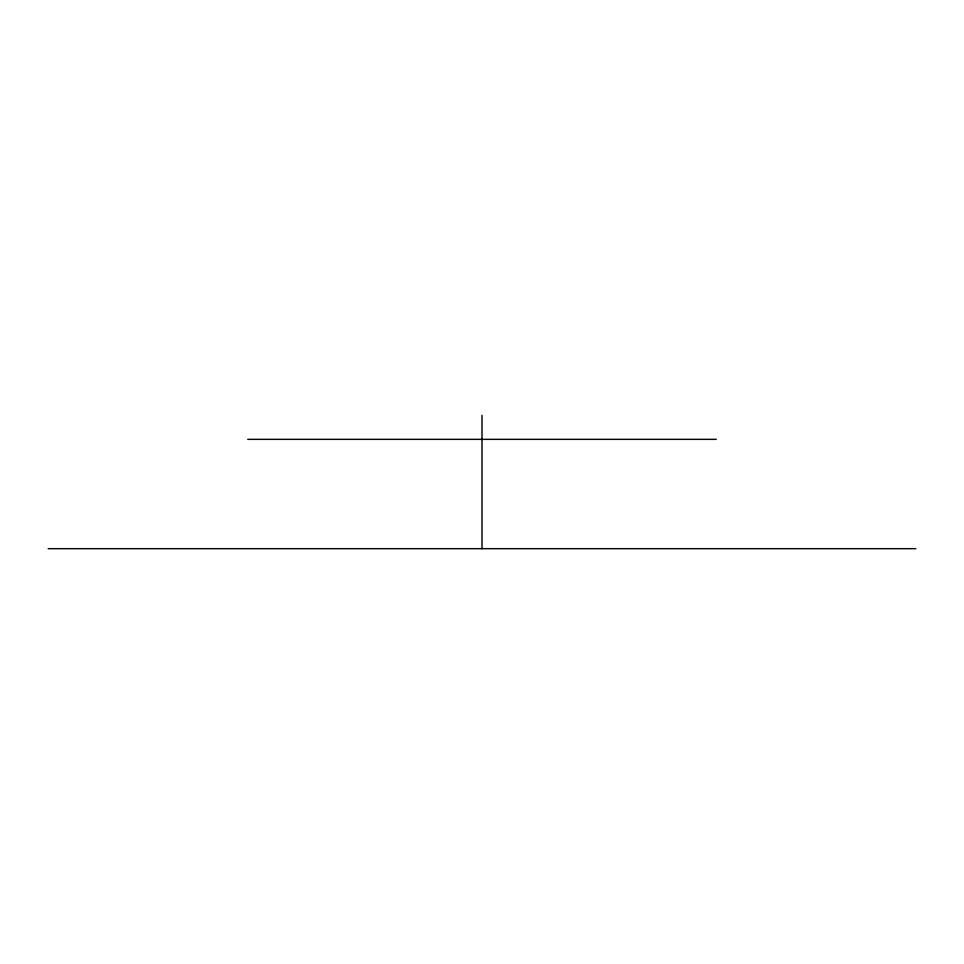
<?xml version="1.0" encoding="UTF-8"?>
<svg xmlns="http://www.w3.org/2000/svg" width="964" height="964" viewBox="0 0 964 964"><rect width="100%" height="100%" fill="white"/><g stroke="black" fill="none" stroke-linecap="round" stroke-linejoin="round"><path stroke-width="1.45" d="M247.748 439.355L716.252 439.355M48.2 548.673L915.8 548.673M482 415.327L482 548.673"/></g></svg>
